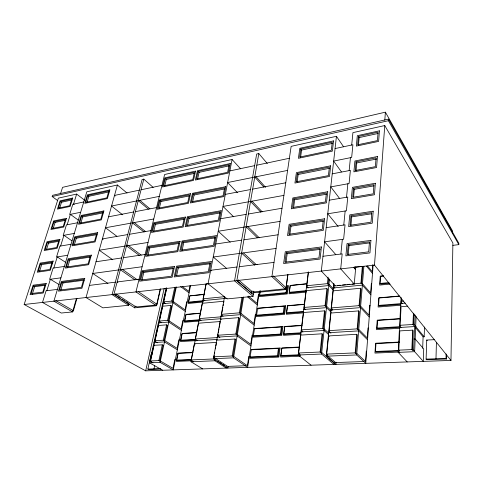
<?xml version="1.0" encoding="UTF-8"?>
<svg xmlns="http://www.w3.org/2000/svg" width="483" height="483" viewBox="0 0 483 483"><rect width="100%" height="100%" fill="white"/><g stroke="black" fill="none" stroke-linecap="round" stroke-linejoin="round"><path stroke-width="0.72" d="M452.855 245.352L458.832 244.627L458.85 243.281L388.513 119.126L52.575 195.313L52.176 196.545L57.64 200.56M84.881 200.397L76.64 194.069L58.365 198.133L24.15 304.501L145.679 370.835L450.971 360.433L452.891 243.015L384.764 125.55L352.922 132.626L351.696 145.027M452.396 232.939L452.426 230.802L385.392 112.165L62.573 187.344L60.562 193.605M434.247 339.682L426.737 340.056L426.103 359.129L426.604 359.696L446.497 358.996L446.582 354.534M446.497 358.996L446.026 358.416L446.111 353.948M435.986 358.772L436.421 342.519M422.679 348.297L423.09 336.826L415.537 327.709M423.09 336.826L424.159 336.772L424.503 327.027M414.577 351.232L413.593 350.133L414.589 326.568M416.098 326.774L414.655 325.029L415.078 315.031M414.064 339.042L415.163 338.981L423.724 348.968L423.289 361.375L414.637 351.684L416.098 316.407M413.593 350.133L412.379 350.181L411.836 349.583L412.687 330.143L399.815 330.897L398.801 350.151L399.363 350.743L398.276 350.791L399.809 352.415M414.655 325.029L413.46 325.101L412.929 324.467L413.424 313.201M412.379 350.181L413.213 330.77L412.687 330.143M413.46 325.101L413.943 313.853M407.223 361.924L398.197 352.373L401.095 297.48M401.005 327.595L399.592 325.971L400.655 325.904L400.111 325.276L401.083 306.675L407.791 306.156M402.242 303.692L400.86 301.984L401.904 301.899L401.373 301.241L401.53 298.24M398.499 351.075L376.009 352.035L375.442 351.479L375.985 343.594L399.139 342.447M399.755 327.299L377.603 328.657L377.048 328.072L377.573 320.434L400.377 318.883M400.805 304.302L379.143 306.023L378.606 305.407L379.113 298.011L399.948 296.224M389.467 283.237L380.64 284.089L380.109 283.449L380.598 276.282L383.532 275.98M458.832 244.627L388.404 120.702L388.513 119.126M373.105 265.221L365.782 363.337L356.683 354.939L326.267 356.188L333.681 283.636M384.8 120.158L385.392 112.165M450.971 360.433L374.488 265.089L384.764 125.55M372.761 264.654L372.23 271.694L367.539 265.976M356.683 354.939L363.904 266.23M366.663 351.461L366.283 351.093L365.504 361.483L356.81 353.411L355.802 353.453L355.192 352.886L356.72 334.308L328.585 335.939L326.731 354.105L327.377 354.655L326.417 354.697L335.643 362.546L364.013 361.532M368.396 328.277L368.022 327.891L367.267 337.949L358.76 329.412L357.77 329.478L357.172 328.875L358.652 310.907L330.921 313.038L329.122 330.626L329.756 331.205L328.814 331.266L330.933 333.216M370.075 305.824L369.706 305.419L368.976 315.164L360.65 306.204L359.672 306.282L359.086 305.648L360.523 288.254L333.185 290.857L331.447 307.888L332.062 308.504L331.133 308.577L332.69 310.11M361.513 283.829L360.94 283.171L362.328 266.326L362.896 267.002L361.513 283.829L362.479 283.732L370.63 293.09L371.336 283.648L371.699 284.07M355.802 353.453L357.323 334.9L356.72 334.308M357.77 329.478L359.243 311.529L358.652 310.907M359.672 306.282L361.097 288.906L360.523 288.254M354.329 268.868L354.516 266.725M287.94 274.525L285.894 289.546L271.905 276.626L291.146 146.367L336.44 136.297L321.316 271.066L335.359 285.918L354.256 284.052L355.784 266.58M348.231 244.597L347.301 254.475L368.686 251.83L369.477 241.802L348.231 244.597L349.046 245.587L348.189 254.74M350.948 215.823L350.054 225.277L371.016 222.186L371.771 212.598L350.948 215.823L351.739 216.849L350.918 225.567M353.55 188.255L352.693 197.312L373.25 193.822L373.975 184.639L353.55 188.255L354.317 189.324L353.598 196.979M356.043 161.817L355.222 170.511L375.388 166.653L376.082 157.85L356.043 161.817L356.786 162.922L356.043 170.879M358.434 136.454L357.649 144.791L377.434 140.601L378.098 132.161L358.434 136.454L359.159 137.589L358.446 145.22M334.145 362.25L333.94 364.417L321.581 354.027L298.204 355.035L308.323 271.844M336.12 362.178L335.914 364.351L326.267 356.188M340.889 254.046L342.344 239.381M343.763 225.036L345.158 210.993M346.522 197.245L347.857 183.781M349.161 170.602L350.441 157.681M334.9 288.2L333.379 286.6L334.296 286.51L333.693 285.87L333.922 283.618M333.668 362.612L321.744 352.53L320.784 352.572L320.12 352.016L322.064 333.807L300.794 335.087L298.621 352.982L299.303 353.526L298.379 353.568L300.637 355.361M328.669 333.065L324.226 329.014L323.278 329.074L322.632 328.482L324.516 310.859L303.535 312.513L301.428 329.847L302.098 330.426L301.187 330.481L302.847 331.899M331.296 310.81L326.629 306.24L325.699 306.319L325.065 305.703L326.888 288.635L289.347 292.287L290.241 285.592L306.657 283.901M333.524 288.955L328.959 284.191L328.042 284.282L327.42 283.636L328.114 277.164M320.784 352.572L322.716 334.393L322.064 333.807M323.278 329.074L325.15 311.469L324.516 310.859M325.699 306.319L327.51 289.269L326.888 288.635M328.042 284.282L328.651 278.534M321.581 354.027L329.509 278.987M305.528 309.609L303.91 308.124L304.809 308.045L304.151 307.442L306.192 290.645M308.13 288.001L306.548 286.449L307.436 286.359L306.79 285.731L308.414 272.406M299.279 355.325L281.571 356.086L280.901 355.579L281.879 348.261L299.526 347.386M300.903 333.373L284.457 334.381L283.799 333.85L284.747 326.75L301.887 325.584M303.493 312.03L287.258 313.322L286.618 312.761L287.536 305.872L304.459 304.417M278.123 356.231L277.447 355.723L250.17 356.907L250.87 357.396L278.123 356.231L279.108 348.943L278.437 348.43L251.275 349.777M281.052 334.592L280.394 334.061L253.442 335.727L254.13 336.246L281.052 334.592L282.006 327.522L281.354 326.979L254.511 328.808M283.895 313.588L283.249 313.032L256.624 315.158L257.294 315.701L283.895 313.588L284.825 306.723L284.179 306.156L257.662 308.432L258.327 308.981M286.654 293.187L287.56 286.522L286.932 285.936L286.021 292.613L286.654 293.187L260.367 295.735L259.709 295.173L286.021 292.613M287.771 274.815L285.876 288.725L253.823 291.955L252.899 291.164L251.818 291.279L238.385 279.856M277.447 355.723L278.437 348.43M280.394 334.061L281.354 326.979M283.249 313.032L284.179 306.156M285.984 262.366L287.192 253.672L286.28 252.754L320.054 248.31L318.943 257.982L284.964 262.184L286.28 252.754M289.848 234.539L291.007 226.195L290.126 225.241L323.296 220.103L322.233 229.371L288.864 234.285L290.126 225.241M293.567 207.768L294.672 199.817L293.815 198.821L326.411 193.055L325.385 201.948L292.601 207.509L293.815 198.821M297.13 182.115L298.192 174.472L297.365 173.445L329.394 167.1L328.416 175.631L296.194 181.789L297.365 173.445M300.565 157.386L301.579 150.092L300.77 149.036L332.262 142.165L331.32 150.364L299.647 157.066L300.77 149.036M259.504 290.899L247.64 367.364L233.524 357.825L213.432 358.694L224.571 296.665M260.379 290.7L259.462 296.628L287.361 293.948L288.484 285.61L286.232 285.839M160.199 289.1L156.42 305.739L135.964 291.919L164.618 174.502L232.081 159.499L208.064 283.811L227.143 298.886L253.05 296.381L253.865 291.164M285.894 289.546L251.54 292.982L251.818 291.279M233.524 357.825L243.619 296.973M249.313 356.581L248.848 356.249L247.381 365.685L233.754 356.436L232.178 355.965L235.004 339.03L216.692 340.129M252.585 335.48L252.132 335.136L250.707 344.301L237.382 334.562L235.831 334.073L238.578 317.651L220.477 319.082L221.214 319.625M255.767 314.988L255.32 314.626L253.937 323.532L240.902 313.334L240.099 313.401L239.381 312.839L241.923 297.619M232.933 356.472L235.746 339.561L235.004 339.03M236.567 334.61L239.302 318.206L238.578 317.651M240.099 313.401L242.75 297.474M228.127 366.621L227.891 368.034L213.432 358.694M226.491 366.682L226.249 368.088L214.881 360.771L190.996 361.755L206.072 284.288M253.05 296.381L234.563 280.828L256.672 154.029L258.81 153.558L236.863 280.569L251.54 292.982M213.957 356.804L214.217 355.361M214.476 353.924L214.73 352.487M215.376 348.895L215.635 347.458M215.895 346.021L216.535 342.429L194.383 343.709L191.226 359.913L192.011 360.396L191.256 360.427L193.731 361.954M218.062 333.934L217.404 337.581L195.307 338.963L198.374 323.218L220.29 321.533L219.24 327.371M218.322 332.479L218.98 328.826M221.395 315.345L221.129 316.83L199.274 318.599L202.25 303.294L223.931 301.235L223.665 302.72M221.667 313.859L222.862 307.176M223.128 305.691L223.4 304.205M214.881 360.771L215.122 359.418L213.571 358.96L191.226 359.913M204.864 300.74L203.126 299.43L203.856 299.357L203.126 298.808L206.024 283.926L207.503 283.762M190.507 285.912L173.234 369.9L160.102 362.335L149.452 362.775L166.134 287.953M191.461 359.944L177.327 360.547L176.567 360.095L177.931 353.417L192.771 352.681M195.367 339.857L181.373 340.72L180.63 340.237L181.958 333.741L196.647 332.745M199.165 320.32L185.315 321.418L184.584 320.917L185.877 314.596L200.421 313.346M203.391 301.253L189.149 302.63L188.436 302.11L189.698 295.952L203.904 294.491M190.024 285.628L188.835 291.394L182.471 286.642M175.311 359.805L174.804 359.503L172.986 368.33L160.38 361.036L159.662 361.067L163.073 345.309L162.276 344.826L153.878 345.315L150.394 360.97L151.209 361.435L150.436 361.465L154.651 342.507M179.374 340.038L178.879 339.718L177.11 348.309L164.775 340.648L164.069 340.69L167.384 325.367L166.605 324.86L158.285 325.506L154.898 340.726L155.695 341.215L154.928 341.264L156.697 333.318M183.335 320.797L182.846 320.464L181.125 328.826L169.056 320.821L168.356 320.875L171.574 305.968L170.813 305.443L162.578 306.234L159.281 321.044L160.06 321.551L159.299 321.612L161.02 313.884M187.187 302.062L186.71 301.718L185.031 309.857L173.216 301.531L172.522 301.597L175.655 287.095M160.102 362.335L176.38 286.854M176.579 275.811L178.293 267.914L177.255 267.111L175.371 275.739L208.288 271.669L210.014 262.794L177.255 267.111M182.121 250.309L183.769 242.701L182.767 241.862L180.95 250.176L213.408 245.394L215.068 236.863L182.767 241.862M187.47 225.682L189.052 218.407L188.074 217.537L186.323 225.549L218.328 220.115L219.928 211.898L188.074 217.537M192.62 201.991L194.142 194.975L193.188 194.081L191.503 201.803L223.074 195.772L224.613 187.857L193.188 194.081M197.583 179.139L199.056 172.365L198.127 171.441L196.503 178.897L227.638 172.31L229.129 164.679L198.127 171.441M159.662 361.067L158.859 360.602L162.276 344.826M164.069 340.69L163.278 340.201L166.605 324.86M168.356 320.875L167.583 320.362L170.813 305.443M172.522 301.597L171.761 301.066L174.755 287.27M153.956 368.855L154.747 365.233M160.905 369.072L148.643 369.507L147.858 369.072L151.233 353.936L152.006 354.389M164.703 294.358L165.379 294.286L163.556 302.491L164.305 302.412L163.544 301.887L166.593 288.194M159.034 322.825L156.86 332.6L156.166 332.648M163.296 303.668L161.177 313.183L160.495 313.244M165.542 293.573L166.804 287.874M145.679 370.835L164.166 288.399M160.525 288.955L156.897 304.954L136.979 306.898L135.946 306.228L135.089 306.313L115.691 293.718M156.42 305.739L134.721 307.84L135.089 306.313M141.96 280.086L143.813 272.424L142.745 271.657L140.71 280.025L171.453 276.222L173.355 267.624L142.745 271.657M147.955 255.272L149.73 247.942L148.692 247.139L146.729 255.217L177.086 250.743L178.915 242.46L148.692 247.139M153.727 231.393L155.441 224.323L154.433 223.49L152.537 231.285L182.508 226.195L184.277 218.207L154.433 223.49M159.299 208.348L160.954 201.52L159.97 200.662L158.146 208.179L187.742 202.522L189.445 194.824L159.97 200.662M164.703 186.021L166.279 179.489L165.325 178.601L163.562 185.87L192.789 179.688L194.432 172.25L165.325 178.601M127.053 193.061L117.417 185.001L86.034 297.54L102.891 307.852L128.665 305.274L129.046 303.741M153.183 187.422L143.825 179.127L113.916 294.401L134.721 307.84M73.313 311.173L76.93 298.494M57.429 289.389L46.078 290.808L42.486 302.436L61.275 313.032L72.571 311.915L76.447 298.343M61.836 282.307L59.512 290.072L81.434 287.361L83.686 279.434L61.836 282.307L62.959 282.996L84.072 280.237M68.658 259.534L66.406 267.045L88.117 263.845L90.297 256.183L68.658 259.534L69.751 260.252L90.635 257.041M75.251 237.503L73.078 244.766L94.577 241.12L96.685 233.712L75.251 237.503L76.32 238.246L96.998 234.605M81.639 216.179L79.538 223.206L100.826 219.137L102.861 211.971L81.639 216.179L82.678 216.945L103.157 212.906M87.828 195.518L85.787 202.335L106.87 197.873L108.844 190.93L87.828 195.518L88.842 196.309L109.116 191.902M60.858 290.048L62.959 282.996M67.717 267.069L69.751 260.252M74.352 244.845L76.32 238.246M80.794 223.267L82.678 216.945M87.012 202.431L88.842 196.309M46.827 290.712L50.359 279.265L59.18 284.614M53.83 268.005L57.248 256.926L65.839 262.492M60.61 246.028L63.919 235.306L71.973 240.842M67.173 224.752L70.379 214.361L78.228 220.073M76.64 194.069L73.537 204.134L74.219 204.647M32.264 294.238L34.661 286.697L44.865 285.362M39.594 271.204L41.701 264.569L52.538 262.903M46.495 249.5L48.523 243.142L58.552 241.373M53.166 228.537L55.128 222.373L65.779 220.272M59.632 208.215L61.534 202.238L71.387 200.101M33.52 286.039L31.111 293.579L42.812 292.137L45.185 284.499L33.52 286.039L34.661 286.697M40.59 263.881L38.26 271.186L49.858 269.478L52.158 262.088L40.59 263.881L41.701 264.569M47.443 242.424L45.185 249.5L56.68 247.55L58.908 240.395L47.443 242.424L48.523 243.142M54.078 221.637L51.886 228.495L63.285 226.316L65.44 219.385L54.078 221.637L55.128 222.373M60.508 201.483L58.389 208.131L69.685 205.74L71.774 199.026L60.508 201.483L61.534 202.238M52.176 196.545L388.404 120.702M117.417 185.001L86.819 191.805L53.885 301.157L72.571 311.915M143.825 179.127L142.105 179.507L112.098 294.606L128.665 305.274M166.279 179.489L194.631 173.325M199.056 172.365L229.286 165.802M301.579 150.092L332.298 143.421M359.159 137.589L378.068 133.477M83.758 201.96L72.818 204.285L69.661 214.506L80.649 212.285M139.327 190.157L114.507 195.428L115.177 195.971M141.06 189.789L161.974 185.345M229.878 170.916L254.65 165.651M256.799 165.192L289.389 158.267M335.063 148.565L352.898 144.773L351.66 157.44L333.656 161.081L341.439 171.894M159.281 196.37L111.549 206.03L122.604 214.79M287.596 170.402L227.632 182.538L237.437 192.693M160.954 201.52L189.662 195.856M194.142 194.975L224.8 188.931M298.192 174.472L329.454 168.307M356.786 162.922L376.794 158.979M77.491 222.772L66.449 224.891L63.188 235.438L74.285 233.422M108.548 216.807L133.634 211.989M135.385 211.651L156.54 207.587M225.344 194.377L250.484 189.547M252.663 189.131L285.767 182.773M332.226 173.85L350.386 170.366L349.094 183.558L330.764 186.885L339.646 198.525M153.757 219.004L105.493 227.759L116.838 236.253M283.907 195.386L223.013 206.434L233.621 216.789M155.441 224.323L184.53 219.204M189.052 218.407L220.133 212.937M294.672 199.817L326.478 194.22M354.317 189.324L373.981 185.858M71.025 244.253L59.88 246.155L56.511 257.047L67.711 255.259M127.747 234.575L102.384 238.904L103.09 239.411M129.516 234.273L150.925 230.62M220.64 218.727L246.155 214.367M248.365 213.993L282.006 208.251M329.267 200.185L347.772 197.034L346.42 210.793L327.746 213.77L338.154 226.557M148.04 242.442L99.226 250.23L112.72 259.727M280.068 221.377L218.219 231.242L230.222 242.231M149.73 247.942L179.193 243.408M183.769 242.701L215.309 237.847M291.007 226.195L323.393 221.214M351.739 216.849L371.789 213.764M64.342 266.447L53.094 268.113L49.616 279.367L60.912 277.822M96.008 261.756L121.65 257.952M123.443 257.687L145.099 254.481M215.75 244.006L241.651 240.166M243.903 239.834L278.087 234.768M326.188 227.638L345.037 224.849L343.63 239.206L324.6 241.808L335.8 254.619M142.111 266.731L92.742 273.475L107.92 283.461M276.071 248.437L213.238 257.016L226.714 268.512M143.813 272.424L173.651 268.524M178.293 267.914L210.274 263.73M287.192 253.672L320.181 249.361M349.046 245.587L369.525 242.907M257.179 264.388L256.117 264.521L243.619 253.05M89.415 285.405L115.34 282.169M139.068 279.21L117.152 281.945L117.882 282.434M236.972 267.002L210.679 270.281L211.349 270.836M239.26 266.719L274.006 262.384M322.976 256.28L342.187 253.883L340.714 268.886L354.256 284.052M355.591 267.087L361.58 266.411M24.15 304.501L374.488 265.089M204.744 294.25L189.879 295.783L188.304 303.469L203.228 302.032M306.657 283.732L290.162 285.435L289.045 293.785L305.944 292.161M383.212 275.835L380.236 276.143L379.62 285.085L390.101 284.076M306.79 285.731L327.42 283.636M163.544 301.887L171.761 301.066M306.385 287.783L328.814 285.544L333.342 290.253M203.126 298.808L224.752 296.665M333.693 285.87L335.166 285.725M337.375 285.507L340.322 285.212M342.532 284.994L345.478 284.704M346.951 284.553L349.891 284.264M352.101 284.046L360.94 283.171M162.614 303.735L172.956 302.72L185.273 311.366M202.884 300.649L224.517 298.542M333.24 287.953L362.365 285.115L370.89 294.865M188.436 302.11L203.44 300.649M224.148 298.633L227.131 298.343M380.109 283.449L388.954 282.591M306.445 291.273L289.981 292.867L289.347 292.287M200.336 313.147L186.076 314.373L184.458 322.264L199.014 321.123M304.483 304.187L287.457 305.648L286.31 314.252L303.427 312.906M399.363 296.025L378.744 297.8L378.111 307.025L401.083 305.22M239.381 312.839L221.329 314.342L222.059 314.892L221.286 314.958L223.025 316.256M304.151 307.442L325.065 305.703M159.281 321.044L167.583 320.362M401.373 301.241L403.595 301.06M221.051 316.244L240.685 314.644L254.191 325.162M303.741 309.5L326.484 307.641L331.314 312.356M331.447 307.888L359.086 305.648M158.346 322.879L168.79 322.04L181.367 330.354M400.781 303.463L405.231 303.107M184.584 320.917L199.177 319.752M286.618 312.761L303.608 311.402M378.606 305.407L401.041 303.614M199.032 320.44L220.942 318.702M330.988 309.971L360.535 307.629L369.241 316.963M196.81 332.467L182.169 333.469L180.509 341.578L195.21 340.684M301.923 325.288L284.68 326.466L283.497 335.323L301.144 334.254M400.383 318.569L377.205 320.151L376.553 329.678L399.87 328.259M235.831 334.073L217.567 335.25L218.322 335.776L217.537 335.83L219.91 337.484M301.428 329.847L322.632 328.482M154.898 340.726L163.278 340.201M400.111 325.276L412.929 324.467M217.296 337.152L237.159 335.908L250.961 345.955M301.018 331.906L324.075 330.457L328.464 334.453M329.122 330.626L357.172 328.875M180.63 340.237L195.367 339.326M283.799 333.85L301.012 332.781M377.048 328.072L399.966 326.653M153.956 342.55L164.504 341.904L177.358 349.855M399.507 327.498L415.682 326.502L424.159 336.772M195.072 340.805L217.223 339.458M328.663 332.709L358.64 330.891L367.539 339.772M151.722 352.596L152.417 352.56M192.94 352.349L178.155 353.085L176.446 361.417L191.298 360.795M298.856 347.06L281.812 347.911L280.593 357.04L299.967 356.225M399.314 342.049L375.617 343.232L374.941 353.073L398.046 352.101M232.178 355.965L213.703 356.792L214.47 357.293L213.673 357.329L227.632 366.386L245.913 365.74M298.621 352.982L320.12 352.016M150.394 360.97L158.859 360.602M398.801 350.151L411.836 349.583M176.567 360.095L191.455 359.449M280.901 355.579L298.627 354.806M375.442 351.479L398.716 350.471M326.731 354.105L355.192 352.886M398.197 352.373L414.637 351.684M147.858 369.072L160.127 368.638M426.103 359.129L446.026 358.416M149.452 362.775L162.711 370.256M150.436 361.465L152.978 362.908M55.738 300.486L72.987 310.466M154.928 341.264L157.422 342.779M177.931 353.417L178.686 353.876M190.996 361.755L202.661 368.897M115.141 294.745L116.409 295.566M117.671 296.381L120.201 298.017M122.096 299.243L124.62 300.879M125.888 301.694L128.412 303.33M217.537 360.976L218.745 361.761M219.952 362.54L221.763 363.711M222.971 364.496L224.782 365.667M159.299 321.612L161.129 322.801M194.383 343.709L195.15 344.21M197.142 340.714L195.325 339.513L196.074 339.464L195.307 338.963M138.313 291.647L156.776 304.181M163.556 302.491L165.343 303.722M120.321 269.707L135.035 279.941M122.048 269.122L137.257 279.748M201.055 320.446L199.28 319.191L200.016 319.13L199.274 318.599M126.51 245.877L139.623 255.64M180.63 286.606L189.07 292.885M127.584 244.941L141.199 255.109M298.204 355.035L311.064 365.202M132.475 222.862L144.079 232.057M134.099 222.452L145.624 231.617M247.556 296.858L257.324 304.96M248.377 296.109L257.071 303.348L258.417 294.702L258.858 295.077M138.247 200.626L148.414 209.169M139.822 200.294L149.923 208.801M236.676 280.611L253.315 294.684M328.585 335.939L329.219 336.512M241.603 253.14L254.758 265.161M273.33 275.908L286.135 287.796M246.155 226.787L257.336 237.751M247.586 226.304L259.196 237.739M250.538 201.441L260.886 212.266M251.921 201.061L262.178 211.838M232.081 159.499L240.625 168.845M254.752 177.05L263.809 187.108M256.093 176.766L265.578 187.332M353.622 267.22L355.53 269.442M258.81 153.558L267.298 163.514M426.737 340.056L427.232 340.654M366.458 266.127L372.49 273.444M336.44 136.297L343.594 146.796M370.926 240.377L369.948 252.923L345.87 255.881L347.042 243.547L370.926 240.377M373.19 211.198L372.26 223.2L348.654 226.654L349.783 214.85L373.19 211.198M375.357 183.268L374.47 194.758L351.322 198.67L352.403 187.35L375.357 183.268M377.44 156.504L376.583 167.516L353.876 171.839L354.914 160.984L377.44 156.504M379.433 130.839L378.612 141.404L356.333 146.101L357.323 135.681L379.433 130.839M321.436 246.946L320.054 259.045L283.618 263.519L285.272 251.74L321.436 246.946M324.654 218.763L323.332 230.361L287.542 235.595L289.13 224.299L324.654 218.763M327.74 191.739L326.466 202.86L291.309 208.795L292.831 197.945L327.74 191.739M330.698 165.802L329.478 176.482L294.926 183.057L296.393 172.63L330.698 165.802M333.542 140.891L332.37 151.149L298.403 158.309L299.81 148.281L333.542 140.891M280.074 347.995L278.848 357.112L249.922 358.326L251.299 349.432L280.074 347.995M282.96 326.586L281.77 335.431L253.195 337.164L254.529 328.525L282.96 326.586M285.761 305.799L284.608 314.385L256.37 316.606L257.668 308.214L285.761 305.799M211.258 261.563L209.103 272.66L174.17 276.946L176.524 266.169L211.258 261.563M216.287 235.644L214.217 246.324L179.767 251.359L182.037 240.981L216.287 235.644M221.123 210.703L219.131 220.979L185.158 226.714L187.35 216.71L221.123 210.703M225.79 186.673L223.864 196.581L190.362 202.957L192.476 193.303L225.79 186.673M230.282 163.514L228.429 173.065L195.38 180.032L197.414 170.716L230.282 163.514M174.55 266.429L172.183 277.188L139.551 281.191L142.093 270.734L174.55 266.429M180.087 241.283L177.804 251.649L145.588 256.364L148.046 246.276L180.087 241.283M185.43 217.054L183.226 227.04L151.414 232.414L153.787 222.681L185.43 217.054M190.574 193.683L188.455 203.319L157.041 209.296L159.33 199.896L190.574 193.683M195.543 171.127L193.496 180.431L162.475 186.969L164.685 177.889L195.543 171.127M84.773 278.341L81.959 288.254L58.449 291.14L61.359 281.444L84.773 278.341M91.359 255.109L88.643 264.69L65.362 268.095L68.175 258.719L91.359 255.109M97.729 232.649L95.103 241.917L72.052 245.811L74.774 236.736L97.729 232.649M103.893 210.926L101.352 219.892L78.524 224.233L81.162 215.448L103.893 210.926M109.858 189.904L107.395 198.579L84.791 203.343L87.345 194.836L109.858 189.904M46.223 283.455L43.253 293.006L30.091 294.618L33.104 285.193L46.223 283.455M53.178 261.061L50.304 270.299L37.251 272.213L40.167 263.084L53.178 261.061M59.91 239.381L57.127 248.328L44.188 250.514L47.014 241.675L59.91 239.381M66.431 218.382L63.738 227.046L50.908 229.491L53.649 220.924L66.431 218.382M72.746 198.03L70.138 206.434L57.423 209.115L60.079 200.807L72.746 198.03"/></g></svg>
